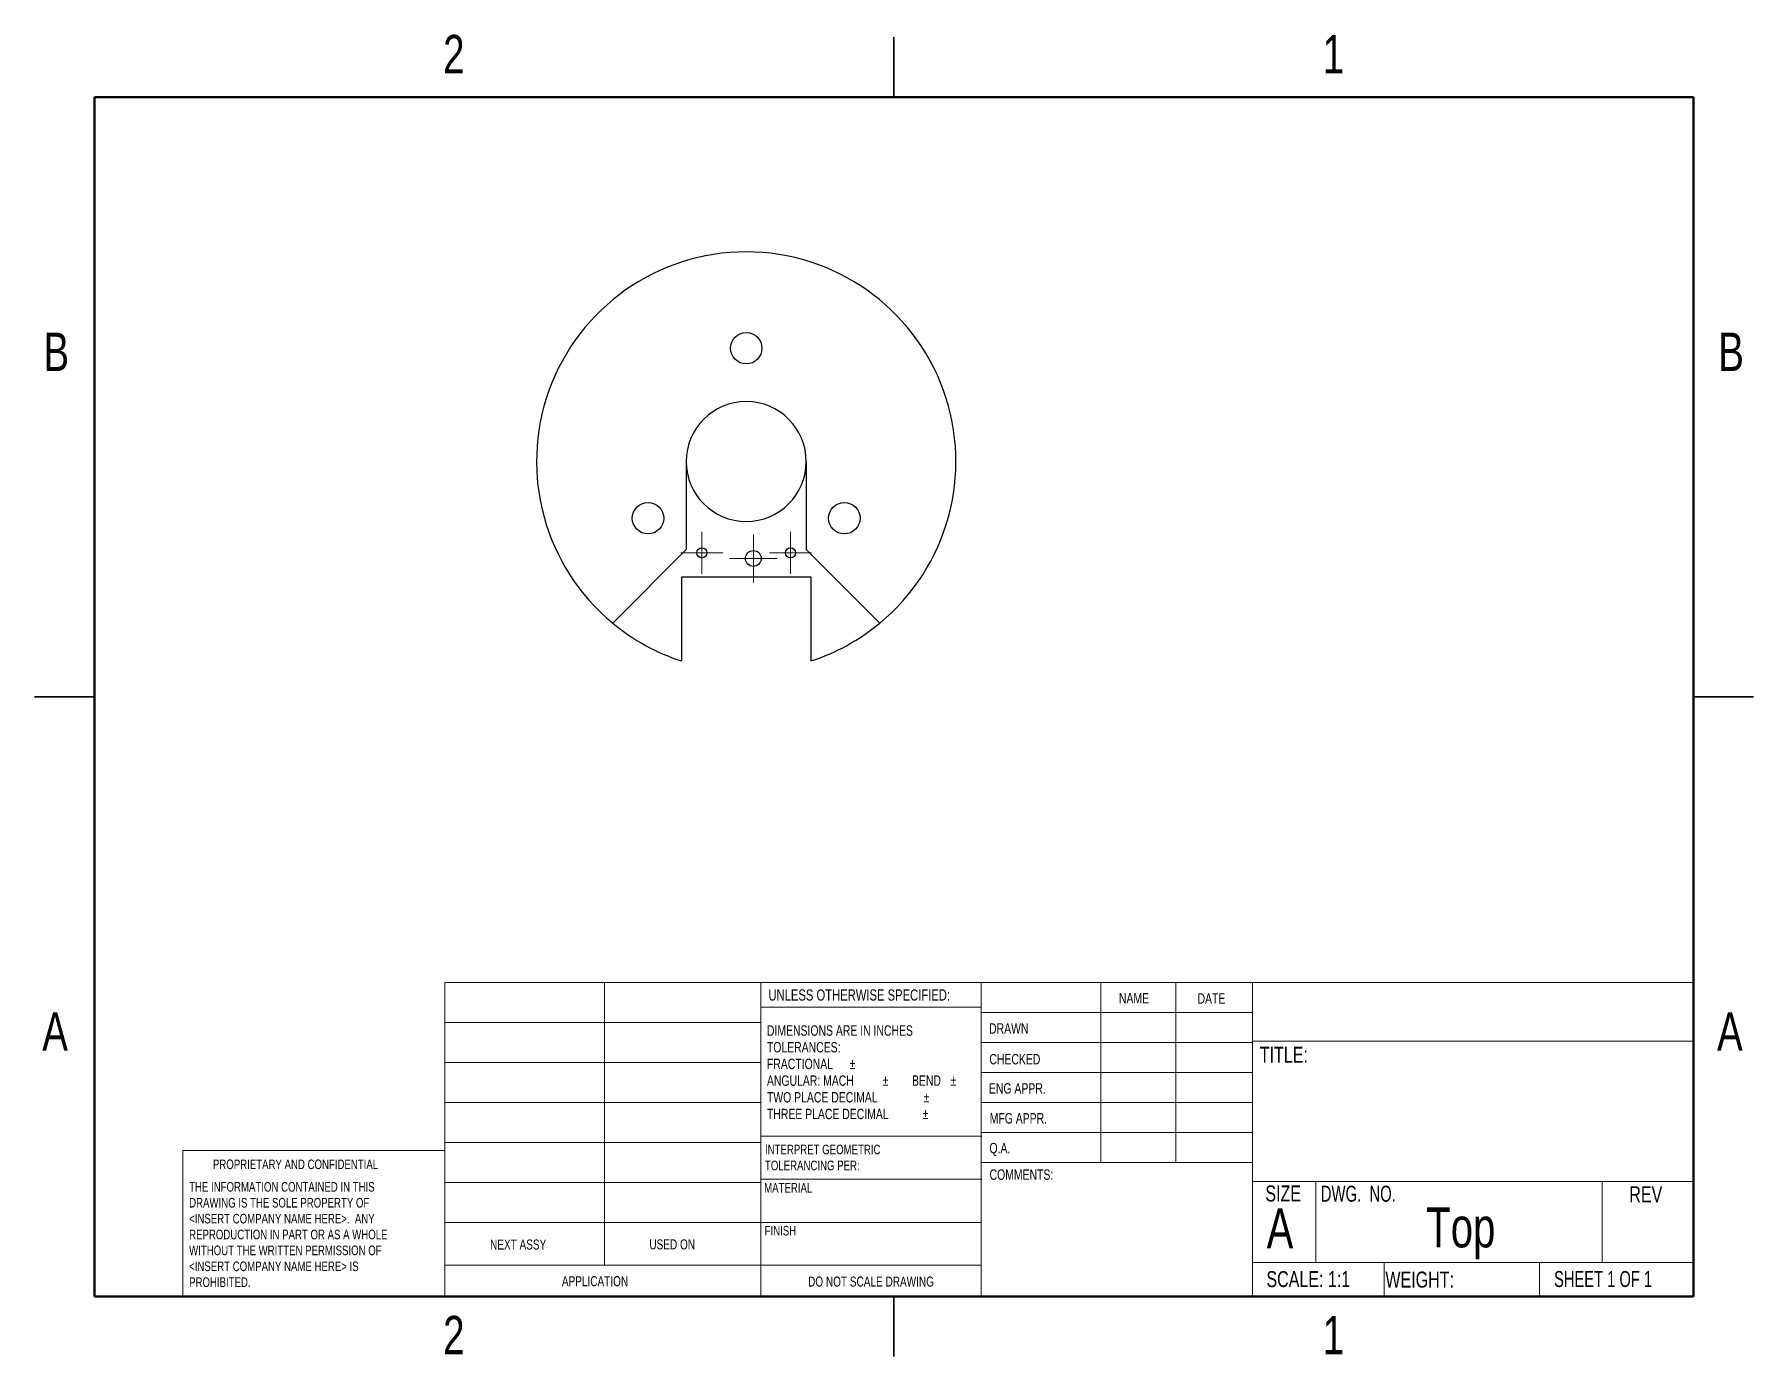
# Model space of a CAD drawing. Header units: millimetres. Extents: x 3 to 276, y 3 to 213.
import ezdxf

# ---------------------------------------------------------------- set-up
doc = ezdxf.new("R2010")
doc.units = ezdxf.units.MM
doc.styles.add('SLDTEXTSTYLE0', font='TXT', dxfattribs={"width": 0.75})
doc.styles.add('SLDTEXTSTYLE1', font='TXT', dxfattribs={"width": 0.6875})
doc.styles.add('SLDTEXTSTYLE2', font='TXT', dxfattribs={"width": 0.694444})

# ---------------------------------------------------------------- blocks, each defined once
blk = doc.blocks.new('SW_CENTERMARKSYMBOL_0')
at = {"color": 0, "linetype": 'Continuous', "lineweight": 18}
for p, q in [((0, 2.54), (0, 3.79)), ((-2.54, 0), (-3.79, 0)), ((0, 0), (-2.54, 0)), ((0, 0), (0, 2.54)), ((0, 0), (0, -2.54)), ((0, 0), (2.54, 0)), ((2.54, 0), (3.79, 0)), ((0, -2.54), (0, -3.79))]:
    blk.add_line(p, q, dxfattribs=at)
blk = doc.blocks.new('SW_CENTERMARKSYMBOL_1')
at = {"color": 0, "linetype": 'Continuous', "lineweight": 18}
for p, q in [((0, 2.54), (0, 3.34)), ((-2.54, 0), (-3.34, 0)), ((0, 0), (-2.54, 0)), ((0, 0), (0, 2.54)), ((0, 0), (0, -2.54)), ((0, 0), (2.54, 0)), ((2.54, 0), (3.34, 0)), ((0, -2.54), (0, -3.34))]:
    blk.add_line(p, q, dxfattribs=at)
blk = doc.blocks.new('SW_CENTERMARKSYMBOL_2')
at = {"color": 0, "linetype": 'Continuous', "lineweight": 18}
for p, q in [((0, 2.54), (0, 3.34)), ((-2.54, 0), (-3.34, 0)), ((0, 0), (-2.54, 0)), ((0, 0), (0, 2.54)), ((0, 0), (0, -2.54)), ((0, 0), (2.54, 0)), ((2.54, 0), (3.34, 0)), ((0, -2.54), (0, -3.34))]:
    blk.add_line(p, q, dxfattribs=at)

msp = doc.modelspace()

# ---------------------------------------------------------------- linework, layer by layer
at = {"color": 7, "linetype": 'Continuous', "lineweight": 25}
for p, q in [((139.7, 212.72), (139.7, 203.2)), ((139.7, 203.2), (139.7, 212.72)), ((106.71, 145.34), (106.71, 131.34)), ((125.76, 145.34), (125.76, 131.34)), ((106.71, 131.34), (95.03, 119.67)), ((125.76, 131.34), (137.43, 119.67)), ((105.98, 127.04), (126.48, 127.04)), ((105.98, 113.66), (105.98, 127.04)), ((126.48, 127.04), (126.48, 113.66)), ((3.17, 107.95), (12.7, 107.95)), ((12.7, 107.95), (3.17, 107.95)), ((276.23, 107.95), (266.7, 107.95)), ((266.7, 107.95), (276.23, 107.95)), ((139.7, 3.17), (139.7, 12.7)), ((139.7, 12.7), (139.7, 3.17))]:
    msp.add_line(p, q, dxfattribs=at)
at = {"color": 7, "linetype": 'Continuous', "lineweight": 50}
for p, q in [((12.7, 12.7), (12.7, 203.2)), ((12.7, 203.2), (266.7, 203.2)), ((266.7, 203.2), (266.7, 12.7)), ((266.7, 12.7), (12.7, 12.7))]:
    msp.add_line(p, q, dxfattribs=at)
at = {"color": 7, "linetype": 'Continuous', "lineweight": 18}
for p, q in [((68.35, 62.59), (266.7, 62.59)), ((68.35, 12.7), (68.35, 62.59)), ((93.7, 62.59), (93.7, 17.69)), ((118.57, 12.7), (118.57, 62.59)), ((153.55, 62.59), (153.55, 12.7)), ((172.56, 62.59), (172.56, 34.02)), ((184.46, 62.59), (184.46, 34.02)), ((196.63, 62.59), (196.63, 12.7)), ((153.55, 58.67), (118.57, 58.67)), ((153.55, 57.83), (196.63, 57.83)), ((68.35, 56.24), (118.57, 56.24)), ((153.55, 53.07), (196.63, 53.07)), ((196.63, 53.27), (266.7, 53.27)), ((68.35, 49.89), (118.57, 49.89)), ((153.55, 48.31), (196.63, 48.31)), ((68.35, 43.54), (118.57, 43.54)), ((196.63, 43.54), (153.55, 43.54)), ((196.63, 38.78), (153.55, 38.78)), ((26.77, 12.7), (26.77, 35.92)), ((68.35, 35.92), (26.77, 35.92)), ((68.35, 37.19), (118.57, 37.19)), ((118.57, 38.19), (153.66, 38.19)), ((196.63, 34.02), (153.66, 34.02)), ((68.35, 30.84), (118.57, 30.84)), ((118.57, 31.34), (153.66, 31.34)), ((196.63, 30.98), (266.7, 30.98)), ((206.68, 30.98), (206.68, 18.11)), ((252.17, 30.98), (252.17, 18.11)), ((68.35, 24.49), (118.57, 24.49)), ((118.57, 24.48), (153.55, 24.48)), ((68.35, 17.69), (153.55, 17.69)), ((196.63, 18.11), (266.7, 18.11)), ((217.54, 18.11), (217.54, 12.7)), ((242.22, 18.11), (242.22, 12.7))]:
    msp.add_line(p, q, dxfattribs=at)
at = {"color": 7, "linetype": 'Continuous', "lineweight": 25}
for centre, radius in [((116.23, 163.34), 2.5), ((100.64, 136.34), 2.5), ((131.82, 136.34), 2.5), ((109.2, 130.84), 0.8), ((117.36, 129.94), 1.25), ((123.26, 130.84), 0.8)]:
    msp.add_circle(centre, radius, dxfattribs=at)
for radius, start, end in [(33.3, 309.5473, 230.4527), (9.53, 0, 180), (9.53, 180, 0), (33.3, 230.4527, 252.0728), (33.3, 287.9272, 309.5473)]:
    msp.add_arc((116.23, 145.34), radius, start, end, dxfattribs=at)

# ---------------------------------------------------------------- block references
at = {"color": 7, "linetype": 'Continuous', "lineweight": 0}
for name, p in [('SW_CENTERMARKSYMBOL_2', (109.2, 130.84)), ('SW_CENTERMARKSYMBOL_1', (123.26, 130.84)), ('SW_CENTERMARKSYMBOL_0', (117.36, 129.94))]:
    msp.add_blockref(name, p, dxfattribs=at)

# ---------------------------------------------------------------- texts
for s, insert, char_height, attachment_point, style in [('2', (69.79, 213.09), 6.1, 2, 'SLDTEXTSTYLE0'), ('1', (209.49, 213.09), 6.1, 2, 'SLDTEXTSTYLE0'), ('B', (6.65, 165.81), 6.1, 2, 'SLDTEXTSTYLE0'), ('B', (272.65, 165.81), 6.1, 2, 'SLDTEXTSTYLE0'), ('UNLESS OTHERWISE SPECIFIED:', (119.76, 61.5), 1.778, 1, 'SLDTEXTSTYLE0'), ('NAME', (175.42, 60.92), 1.651, 1, 'SLDTEXTSTYLE0'), ('DATE', (187.91, 60.88), 1.651, 1, 'SLDTEXTSTYLE0'), ('A', (6.46, 57.86), 6.1, 2, 'SLDTEXTSTYLE0'), ('A', (272.46, 57.86), 6.1, 2, 'SLDTEXTSTYLE0'), ('DIMENSIONS ARE IN INCHES', (119.52, 55.79), 1.651, 1, 'SLDTEXTSTYLE0'), ('DRAWN', (154.8, 56.12), 1.651, 1, 'SLDTEXTSTYLE0'), ('TOLERANCES:', (119.52, 53.14), 1.651, 1, 'SLDTEXTSTYLE0'), ('TITLE:', (197.79, 52.39), 2.54, 1, 'SLDTEXTSTYLE0'), ('FRACTIONAL', (119.52, 50.49), 1.651, 1, 'SLDTEXTSTYLE0'), ('%%p', (132.66, 50.49), 1.651, 1, 'SLDTEXTSTYLE0'), ('CHECKED', (154.85, 51.24), 1.651, 1, 'SLDTEXTSTYLE0'), ('ANGULAR: MACH', (119.52, 47.84), 1.651, 1, 'SLDTEXTSTYLE0'), ('%%p', (137.89, 47.84), 1.651, 1, 'SLDTEXTSTYLE0'), ('BEND', (142.56, 47.84), 1.651, 1, 'SLDTEXTSTYLE0'), ('%%p', (148.67, 47.84), 1.651, 1, 'SLDTEXTSTYLE0'), ('ENG APPR.', (154.78, 46.6), 1.651, 1, 'SLDTEXTSTYLE0'), ('TWO PLACE DECIMAL', (119.52, 45.19), 1.651, 1, 'SLDTEXTSTYLE0'), ('%%p', (144.39, 45.19), 1.651, 1, 'SLDTEXTSTYLE0'), ('THREE PLACE DECIMAL', (119.52, 42.54), 1.651, 1, 'SLDTEXTSTYLE0'), ('%%p', (144.25, 42.54), 1.651, 1, 'SLDTEXTSTYLE0'), ('MFG APPR.', (154.9, 41.85), 1.651, 1, 'SLDTEXTSTYLE0'), ('INTERPRET GEOMETRIC', (119.21, 36.83), 1.524, 1, 'SLDTEXTSTYLE0'), ('Q.A.', (154.86, 37.12), 1.651, 1, 'SLDTEXTSTYLE0'), ('PROPRIETARY AND CONFIDENTIAL', (31.53, 34.48), 1.524, 1, 'SLDTEXTSTYLE0'), ('TOLERANCING PER:', (119.21, 34.3), 1.524, 1, 'SLDTEXTSTYLE0'), ('COMMENTS:', (154.88, 32.91), 1.651, 1, 'SLDTEXTSTYLE0'), ('THE INFORMATION CONTAINED IN THIS', (27.75, 30.9), 1.524, 1, 'SLDTEXTSTYLE0'), ('MATERIAL', (119.08, 30.75), 1.524, 1, 'SLDTEXTSTYLE0'), ('SIZE', (198.68, 30.36), 2.54, 1, 'SLDTEXTSTYLE0'), ('DWG.  NO.', (207.48, 30.32), 2.54, 1, 'SLDTEXTSTYLE2'), ('REV', (256.48, 30.22), 2.54, 1, 'SLDTEXTSTYLE0'), ('DRAWING IS THE SOLE PROPERTY OF', (27.75, 28.38), 1.524, 1, 'SLDTEXTSTYLE0'), ('<INSERT COMPANY NAME HERE>.  ANY', (27.75, 25.85), 1.524, 1, 'SLDTEXTSTYLE0'), ('A', (198.88, 26.72), 6.35, 1, 'SLDTEXTSTYLE0'), ('Top', (229.72, 26.87), 6.35, 2, 'SLDTEXTSTYLE0'), ('REPRODUCTION IN PART OR AS A WHOLE', (27.75, 23.33), 1.524, 1, 'SLDTEXTSTYLE0'), ('FINISH', (119.15, 23.94), 1.524, 1, 'SLDTEXTSTYLE0'), ('WITHOUT THE WRITTEN PERMISSION OF', (27.75, 20.81), 1.524, 1, 'SLDTEXTSTYLE0'), ('NEXT ASSY', (75.54, 21.77), 1.587, 1, 'SLDTEXTSTYLE0'), ('USED ON', (100.85, 21.8), 1.587, 1, 'SLDTEXTSTYLE0'), ('<INSERT COMPANY NAME HERE> IS', (27.75, 18.28), 1.524, 1, 'SLDTEXTSTYLE0'), ('SCALE: 1:1', (198.85, 16.76), 2.54, 1, 'SLDTEXTSTYLE0'), ('WEIGHT:', (217.74, 16.68), 2.54, 1, 'SLDTEXTSTYLE0'), ('SHEET 1 OF 1', (244.53, 16.77), 2.54, 1, 'SLDTEXTSTYLE1'), ('PROHIBITED.', (27.75, 15.76), 1.524, 1, 'SLDTEXTSTYLE0'), ('APPLICATION', (86.95, 15.95), 1.5875, 1, 'SLDTEXTSTYLE0'), ('DO NOT SCALE DRAWING', (136.05, 15.89), 1.5875, 2, 'SLDTEXTSTYLE0'), ('2', (69.79, 9.64), 6.1, 2, 'SLDTEXTSTYLE0'), ('1', (209.49, 9.64), 6.1, 2, 'SLDTEXTSTYLE0')]:
    msp.add_mtext(s, dxfattribs=dict(at, insert=insert, char_height=char_height, attachment_point=attachment_point, style=style))

doc.saveas('drawing.dxf')
